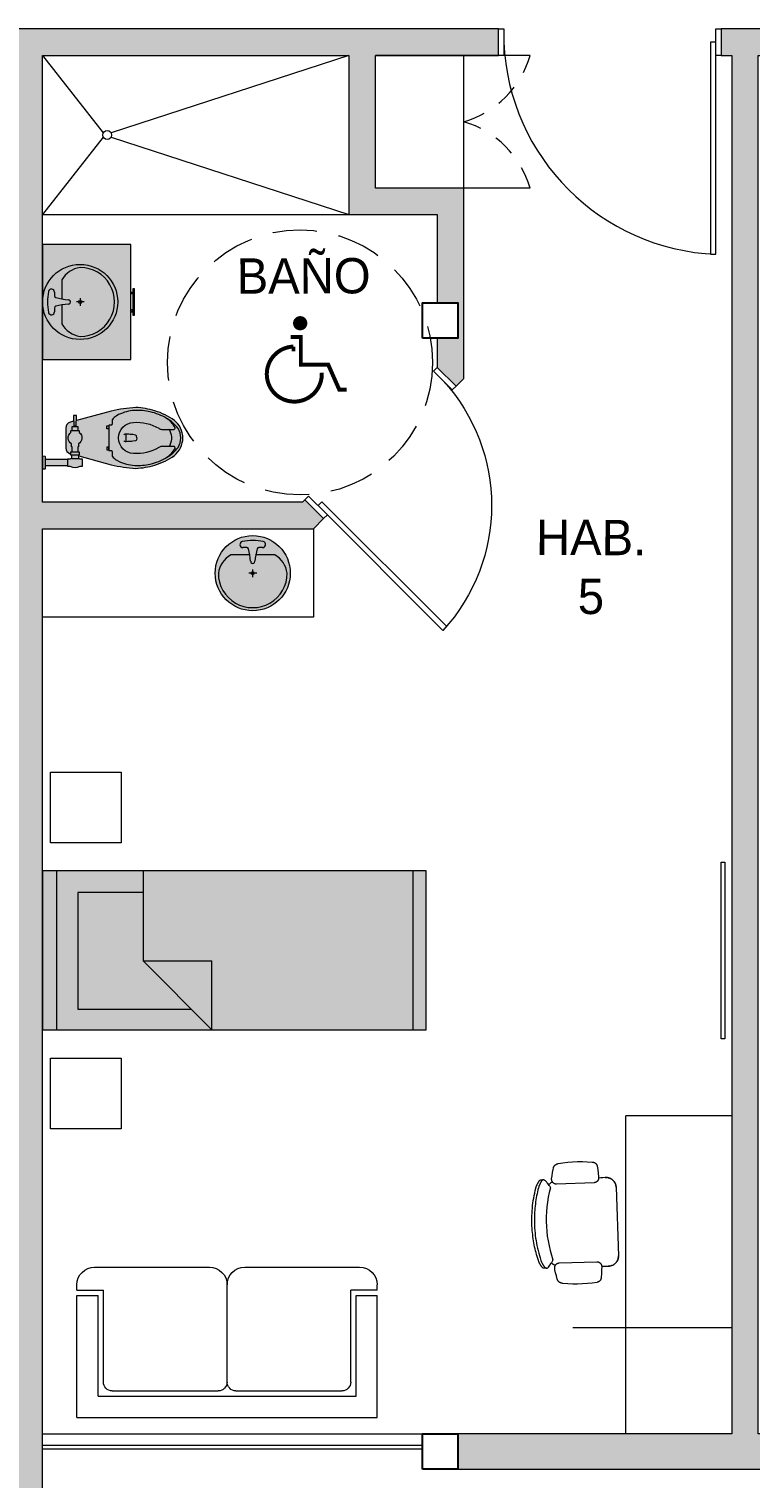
# Model space of a CAD drawing. Header units: metres. Extents: x 51 to 18146, y -212 to 18074.
# Drawn here: x 92.3 to 96.37, y 351.39 to 359.58 of the extents above; entities that cross this region are included whole.
import ezdxf

# ---------------------------------------------------------------- set-up
doc = ezdxf.new("R2010")
doc.units = ezdxf.units.M
doc.linetypes.add('DASHED2', pattern=[0.375, 0.25, -0.125])
doc.linetypes.add('HIDDEN2', pattern=[0.1875, 0.125, -0.0625])
doc.layers.get('0').update_dxf_attribs({"color": 250})
for name, color, linetype, lineweight in [('P0 - Antepecho', 250, 'Continuous', 15), ('P0 - Estructura', 250, 'Continuous', 25), ('P0 - Mobiliario', 250, 'Continuous', 9), ('P0 - Paredes', 250, 'Continuous', 20), ('P0 - Puertas', 250, 'Continuous', 13), ('P0 - Textos', 250, 'Continuous', 13), ('P0 - Ventanas', 250, 'Continuous', 15)]:
    doc.layers.add(name, color=color, linetype=linetype, lineweight=lineweight)
doc.layers.get('0').freeze()
doc.styles.add('CENTURY GOTHIC', font='GOTHIC.TTF')

# ---------------------------------------------------------------- blocks, each defined once
blk = doc.blocks.new('MSA2')
for p, q in [((-0.85, -0.03), (-0.85, -0.72)), ((-0.85, -0.03), (0.85, -0.03)), ((0.85, -0.03), (0.85, -0.72)), ((-0.73, -0.15), (0.73, -0.15)), ((-0.73, -0.15), (-0.73, -0.72)), ((0.73, -0.15), (0.73, -0.72)), ((-0.7, -0.23), (-0.7, -0.75)), ((-0.65, -0.18), (-0.05, -0.18)), ((0, -0.23), (0, -0.78)), ((0.05, -0.18), (0.65, -0.18)), ((0.7, -0.23), (0.7, -0.75)), ((-0.85, -0.72), (-0.73, -0.72)), ((0.73, -0.72), (0.85, -0.72)), ((-0.85, -0.75), (-0.7, -0.75)), ((-0.85, -0.75), (-0.85, -0.78)), ((0.85, -0.75), (0.7, -0.75)), ((0.85, -0.75), (0.85, -0.78)), ((-0.75, -0.88), (-0.1, -0.88)), ((0.1, -0.88), (0.75, -0.88))]:
    blk.add_line(p, q)
for centre, radius, start, end in [((-0.65, -0.23), 0.05, 90, 180), ((-0.05, -0.23), 0.05, 0, 90), ((0.05, -0.23), 0.05, 90, 180), ((0.65, -0.23), 0.05, 0, 90), ((-0.75, -0.78), 0.1, 180, 270), ((-0.1, -0.78), 0.1, 270.00014, 0.00012), ((0.1, -0.78), 0.1, 179.99988, 269.99986), ((0.75, -0.78), 0.1, 270, 360)]:
    blk.add_arc(centre, radius, start, end)
blk = doc.blocks.new('*U190')
for points in [[(-0.2, 0.15), (-0.17, 0.15), (-0.17, 0), (-0.2, 0)], [(0.83, 0.15), (0.86, 0.15), (0.86, 0), (0.83, 0)], [(0.83, -0.925), (0.83, 0.075), (0.8, 0.075), (0.8, -0.925)]]:
    blk.add_lwpolyline(points, close=True)
blk.add_arc((0.8747, 0.1197), 1.0457, 182.45203, 267.54797)
blk = doc.blocks.new('*U189')
for points in [[(-0.17, 1.275), (-0.17, 0.075), (-0.14, 0.075), (-0.14, 1.275)], [(-0.17, 0), (-0.2, 0), (-0.2, 0.15), (-0.17, 0.15)], [(1.06, 0), (1.03, 0), (1.03, 0.15), (1.06, 0.15)]]:
    blk.add_lwpolyline(points, close=True)
blk.add_arc((-0.2237, 0.0213), 1.2548, 2.45203, 87.54797)
blk = doc.blocks.new('CAMA01')
at = {"true_color": 0xffffff, "transparency": 33554610}
h = blk.add_hatch(color=7, dxfattribs=at)
h.dxf.hatch_style = 1
h.paths.add_polyline_path([(0, -0.00217), (0, 0), (0.0009, 0), (0.0009, -0.00217)])
for p, q in [((0.0009, -0.0000803), (0, -0.0000803)), ((0.0001219, -0.0002003), (0.0007819, -0.0002003)), ((0.0001219, -0.0005679), (0.0001219, -0.0002003)), ((0.0007819, -0.0002003), (0.0007819, -0.0008405)), ((0.0000014, -0.0005694), (0.0005096, -0.0005694)), ((0.0009, -0.000958), (0.0005096, -0.0005694)), ((0.0005096, -0.0005694), (0.0005096, -0.000958)), ((0.0009, -0.000958), (0.0005096, -0.000958)), ((0.0009, -0.0020962), (0, -0.0020962))]:
    blk.add_line(p, q)
blk.add_lwpolyline([(0, -0.00217), (0, 0), (0.0009, 0), (0.0009, -0.00217)], close=True)
blk = doc.blocks.new('*U202')
at = {"true_color": 0xe7e8e9, "transparency": 33554687}
h = blk.add_hatch(color=254, dxfattribs=at)
h.dxf.hatch_style = 1
h.paths.add_polyline_path([(-0.055, 0.5), (-0.045, 0.5), (-0.045, 0.51), (-0.055, 0.51)])
h.paths.add_polyline_path([(-0.175, 0.51), (-0.025, 0.51), (-0.025, 0.52), (-0.175, 0.52)])
h.paths.add_polyline_path([(-0.155, 0.5), (-0.145, 0.5), (-0.145, 0.51), (-0.155, 0.51)])
h.paths.add_polyline_path([(-0.425, 0), (0.225, 0), (0.225, 0.5), (-0.425, 0.5)])
at = {"ltscale": 0.5}
for points in [[(0.225, 0.5), (-0.425, 0.5), (-0.425, 0), (0.225, 0)], [(-0.025, 0.52), (-0.175, 0.52), (-0.175, 0.51), (-0.025, 0.51)], [(-0.155, 0.51), (-0.145, 0.51), (-0.145, 0.5), (-0.155, 0.5)], [(-0.045, 0.51), (-0.055, 0.51), (-0.055, 0.5), (-0.045, 0.5)]]:
    blk.add_lwpolyline(points, close=True, dxfattribs=at)
blk = doc.blocks.new('*U180')
at = {"true_color": 0xffffff, "transparency": 33554648}
h = blk.add_hatch(color=7, dxfattribs=at)
h.dxf.hatch_style = 1
edge = h.paths.add_edge_path()
edge.add_arc((0, -0.2415), 0.2415, 0, 360)
for p, q in [((-0.0252, -0.2415), (0.0252, -0.2415)), ((0, -0.2163), (0, -0.2655)), ((-0.1416, -0.359), (-0.0194, -0.359)), ((0.0194, -0.359), (0.1416, -0.359)), ((-0.0629, -0.4063), (-0.0393, -0.4063)), ((0.0393, -0.4063), (0.0629, -0.4063)), ((0, -0.483), (0, -0.483))]:
    blk.add_line(p, q)
for radius in [0.2415, 0.01]:
    blk.add_circle((0, -0.2415), radius)
for centre, radius, start, end in [((0, -0.2415), 0.2215, 360, 180), ((-0.0612, -0.2184), 0.1619, 188.19317, 240.24014), ((0.0612, -0.2184), 0.1619, 299.75986, 351.80683), ((-0.5624, -0.2604), 0.5518, 345.5523, 353.97745), ((0, -0.3172), 0.0136, 355.61576, 184.38424), ((0.5624, -0.2604), 0.5518, 186.02255, 194.4477), ((-0.0629, -0.4261), 0.0198, 90, 256.61632), ((0, -0.0637), 0.3876, 259.96494, 280.03506), ((-0.0393, -0.3943), 0.0119, 270, 341.90464), ((0.0393, -0.3943), 0.0119, 198.09536, 270), ((0.0629, -0.4261), 0.0198, 283.38368, 90)]:
    blk.add_arc(centre, radius, start, end)
blk = doc.blocks.new('INOD-01')
at = {"true_color": 0xffffff, "transparency": 33554687}
h = blk.add_hatch(color=7, dxfattribs=at)
h.dxf.hatch_style = 1
edge = h.paths.add_edge_path()
edge.add_line((0.0002918, -0.000388), (0.0002383, -0.0001917))
edge.add_line((0.0002383, -0.0001917), (0.0002647, -0.0001924))
edge.add_arc((0.0002648, -0.0001902), 0.00000218, 268.48651, 360)
edge.add_line((0.000267, -0.0001902), (0.000267, -0.0001772))
edge.add_arc((0.0002648, -0.0001772), 0.00000218, 0, 91.51349)
edge.add_line((0.0002647, -0.000175), (0.0002339, -0.0001758))
edge.add_arc((-0.0012528, -0.000621), 0.001552, 16.67077, 17.5555)
edge.add_arc((-0.0012528, -0.000621), 0.001552, 17.5555, 17.55821)
edge.add_arc((0.0001969, -0.0001623), 0.0000314, 17.55821, 90)
edge.add_line((0.0001969, -0.0001309), (0.0001966, -0.0001309))
edge.add_line((0.0001966, -0.0001309), (0.0000823, -0.0001309))
edge.add_arc((0.0000823, -0.0001623), 0.0000314, 90, 162.44179)
edge.add_arc((0.001532, -0.000621), 0.001552, 162.44179, 162.4445)
edge.add_arc((0.001532, -0.000621), 0.001552, 162.4445, 162.6572)
edge.add_line((0.0000506, -0.0001584), (0.0000443, -0.0001584))
edge.add_line((0.0000443, -0.0001584), (0.0000443, -0.0001627))
edge.add_line((0.0000443, -0.0001627), (0.0000237, -0.0001627))
edge.add_arc((-0.0000301, -0.0001835), 0.0000576, 21.12051, 29.79748)
edge.add_line((0.0000199, -0.0001549), (0.0000199, -0.0001408))
edge.add_line((0.0000199, -0.0001408), (0.0000176, -0.0001408))
edge.add_line((0.0000176, -0.0001408), (0.0000176, -0.0000161))
edge.add_line((0.0000176, -0.0000161), (0.000033, -0.0000161))
edge.add_arc((0.000033, -0.0000137), 0.0000024, 270, 357)
edge.add_line((0.0000354, -0.0000139), (0.0000361, 0))
edge.add_line((0.0000361, 0), (-0.0000361, 0))
edge.add_line((-0.0000361, 0), (-0.0000354, -0.0000139))
edge.add_arc((-0.000033, -0.0000137), 0.0000024, 183, 270)
edge.add_line((-0.000033, -0.0000161), (-0.0000176, -0.0000161))
edge.add_line((-0.0000176, -0.0000161), (-0.0000176, -0.0001408))
edge.add_line((-0.0000176, -0.0001408), (-0.0000199, -0.0001408))
edge.add_line((-0.0000199, -0.0001408), (-0.0000199, -0.0001549))
edge.add_arc((0.0000301, -0.0001835), 0.0000576, 150.20252, 209.79748)
edge.add_line((-0.0000199, -0.0002121), (-0.0000199, -0.0002266))
edge.add_line((-0.0000199, -0.0002266), (0.0000199, -0.0002266))
edge.add_line((0.0000199, -0.0002266), (0.0000199, -0.0002125))
edge.add_arc((-0.0000301, -0.0001839), 0.0000576, 330.20252, 338.87949)
edge.add_line((0.0000237, -0.0002047), (0.0000374, -0.0002047))
edge.add_line((0.0000374, -0.0002047), (-0.0000127, -0.000388))
edge.add_arc((0.000884, -0.0005865), 0.0009184, 167.51661, 176.32153)
edge.add_arc((0.0003833, -0.0005111), 0.0004162, 182.26214, 197.41333)
edge.add_arc((0.0003747, -0.0005146), 0.0004069, 197.30992, 214.63769)
edge.add_arc((0.0001401, -0.0006655), 0.0001285, 218.7559, 269.75951)
edge.add_arc((0.000139, -0.0006655), 0.0001285, 270.24049, 321.2441)
edge.add_arc((-0.0000956, -0.0005146), 0.0004069, 325.36231, 342.69008)
edge.add_arc((-0.0001042, -0.0005111), 0.0004162, 342.58667, 357.73786)
edge.add_arc((-0.0006049, -0.0005865), 0.0009184, 3.67847, 12.48339)
for p, q in [((-0.0000176, -0.0001408), (-0.0000176, -0.0000161)), ((0.0000176, -0.0001408), (0.0000176, -0.0000161)), ((0.0001806, -0.0002073), (0.0001806, -0.0002073)), ((0.0002066, -0.0001909), (0.0002066, -0.0001765)), ((0.0001179, -0.0004727), (0.0001613, -0.0004727))]:
    blk.add_line(p, q)
for points in [[(0.000033, -0.0000161, 0.39896), (0.0000354, -0.0000139), (0.0000361, 0), (-0.0000361, 0), (-0.0000354, -0.0000139, 0.39896), (-0.000033, -0.0000161)], [(0.0000575, -0.0001584), (0.0000443, -0.0001584), (0.0000443, -0.000209), (0.0000575, -0.000209, 0.414214), (0.0000599, -0.0002066), (0.0000599, -0.0001608, 0.414214)]]:
    blk.add_lwpolyline(points, format="xyb", close=True)
for points in [[(0.0000237, -0.0001627, 0.037879), (0.0000199, -0.0001549), (0.0000199, -0.0001408), (-0.0000199, -0.0001408), (-0.0000199, -0.0001549, 0.266056), (-0.0000199, -0.0002121), (-0.0000199, -0.0002266), (0.0000199, -0.0002266), (0.0000199, -0.0002125, 0.037879), (0.0000237, -0.0002047)], [(0.0002339, -0.0001758, 0.00386), (0.0002269, -0.0001529, 0.000012), (0.0002268, -0.0001528, 0.327052), (0.0001969, -0.0001309), (0.0001966, -0.0001309), (0.0000825, -0.0001309), (0.0000823, -0.0001309, 0.327052), (0.0000523, -0.0001528, 0.000012), (0.0000523, -0.0001529, 0.000928), (0.0000506, -0.0001584)], [(0.0000599, -0.0001672), (0.0000884, -0.0001672), (0.0000884, -0.0001642), (0.0001056, -0.0001642, -0.537901), (0.0001709, -0.0001602), (0.0001806, -0.0001602), (0.0001825, -0.0001621), (0.0001825, -0.0002053), (0.0001806, -0.0002073), (0.0001709, -0.0002073, -0.538048), (0.0001056, -0.0002032), (0.0000884, -0.0002032), (0.0000884, -0.0002003), (0.0000599, -0.0002003)], [(0.0000374, -0.0002047), (-0.0000127, -0.000388, 0.038438), (-0.0000325, -0.0005276, 0.066206), (-0.0000138, -0.0006357, 0.075751), (0.0000399, -0.0007459, 0.226293), (0.0001396, -0.000794, 0.226293), (0.0002392, -0.0007459, 0.075751), (0.0002929, -0.0006357, 0.066206), (0.0003117, -0.0005276, 0.038438), (0.0002918, -0.000388), (0.0002383, -0.0001917)], [(0.0002022, -0.0001933, 0.076348), (0.0002066, -0.0001909), (0.0002647, -0.0001924, 0.421972), (0.000267, -0.0001902), (0.000267, -0.0001772, 0.421972), (0.0002647, -0.000175), (0.0002066, -0.0001765, 0.076348), (0.0002022, -0.0001741)], [(0.0001396, -0.000374), (0.0000719, -0.000374, 0.406181), (0.0000681, -0.0003774), (0.0000681, -0.0003878, -0.444017), (0.0000621, -0.0003929), (0.0000398, -0.0003929, 0.143847), (0.0000344, -0.0003954, 0.048238), (0.0000161, -0.0004157), (0.0000079, -0.0004294, 0.099328), (-0.000016, -0.0005217, 0.066881), (-0.0000082, -0.0006089, 0.081513), (0.0000293, -0.000702, 0.111286), (0.0000856, -0.0007663, 0.125201), (0.0001396, -0.0007822, 0.125201), (0.0001935, -0.0007663, 0.111286), (0.0002499, -0.000702, 0.081513), (0.0002873, -0.0006089, 0.066881), (0.0002952, -0.0005217, 0.099328), (0.0002713, -0.0004294), (0.0002631, -0.0004157, 0.048238), (0.0002447, -0.0003954, 0.143847), (0.0002394, -0.0003929), (0.000217, -0.0003929, -0.444017), (0.000211, -0.0003878), (0.000211, -0.0003774, 0.406181), (0.0002072, -0.000374), (0.0001396, -0.000374)], [(0.000027, -0.0006982, 0.134246), (0.0000801, -0.0007493, 0.629544), (0.0000909, -0.0007422), (0.0000909, -0.000674, 0.129257), (0.0000851, -0.0006578, -0.148984), (0.0000514, -0.000515, -0.965717), (0.0002278, -0.000515, -0.148984), (0.000194, -0.0006578, 0.129257), (0.0001882, -0.000674), (0.0001882, -0.0007422, 0.629544), (0.000199, -0.0007493, 0.134246), (0.0002522, -0.0006982)], [(0.0001396, -0.0005326), (0.0001283, -0.0005308, -0.285993), (0.000124, -0.0005266), (0.000121, -0.0005106, -0.009657), (0.0001186, -0.0004812), (0.0001179, -0.0004727, -0.2787), (0.0001232, -0.0004588)], [(0.0001396, -0.0005326), (0.0001508, -0.0005308, 0.285993), (0.0001552, -0.0005266), (0.0001582, -0.0005106, 0.009657), (0.0001606, -0.0004812), (0.0001613, -0.0004727, 0.2787), (0.0001559, -0.0004588)], [(0.0000908, -0.0007185, 0.068748), (0.0001335, -0.0007314), (0.0001456, -0.0007314, 0.068748), (0.0001883, -0.0007185)]]:
    blk.add_lwpolyline(points, format="xyb")
for points in [[(0.0000443, -0.0001627), (0.0000236, -0.0001627), (0.0000236, -0.0002047), (0.0000443, -0.0002047)], [(0.0001825, -0.0002012), (0.0002022, -0.0002012), (0.0002022, -0.0001662), (0.0001825, -0.0001662)]]:
    blk.add_lwpolyline(points)
for points in [[(0.0000719, -0.000374), (0.0000877, -0.000374), (0.0000877, -0.0003644), (0.0000719, -0.0003644)], [(0.0002072, -0.000374), (0.0001914, -0.000374), (0.0001914, -0.0003644), (0.0002072, -0.0003644)]]:
    blk.add_lwpolyline(points, close=True)
blk = doc.blocks.new('-COL40-')
at = {"color": 0}
blk.add_lwpolyline([(-0.2, 0.2), (-0.2, -0.2), (0.2, -0.2), (0.2, 0.2)], close=True, dxfattribs=at)
blk = doc.blocks.new('EQ_Silla - Haworth-Zody Task1 - Silla operativa con apoyabrazos-V157-Layout Copy 1')
for p, q in [((0.308, 0.0922), (-0.0794, 0.0922)), ((-0.1348, -0.0052), (-0.1354, 0.0068)), ((0.364, 0.0068), (0.3634, -0.0052)), ((-0.1086, -0.2438), (-0.1095, -0.0318)), ((0.3381, -0.0318), (0.3372, -0.2438)), ((-0.1359, -0.318), (-0.1359, -0.3317)), ((0.3645, -0.3317), (0.3645, -0.318))]:
    blk.add_line(p, q)
at = {"flags": 128}
for points in [[(-0.1354, 0.0068), (-0.1359, 0.0198), (-0.1365, 0.0326)], [(0.3651, 0.0326), (0.3645, 0.0198), (0.364, 0.0068)], [(-0.2259, -0.0339), (-0.2291, -0.0615), (-0.2312, -0.0892), (-0.2322, -0.1169), (-0.232, -0.1446), (-0.2308, -0.1723), (-0.2285, -0.2), (-0.225, -0.2275), (-0.2244, -0.2316)], [(-0.203, -0.0107), (-0.2041, -0.0109), (-0.2052, -0.0111), (-0.2062, -0.0114), (-0.2073, -0.0117), (-0.2083, -0.012), (-0.2093, -0.0124), (-0.2103, -0.0129), (-0.2113, -0.0133), (-0.2123, -0.0139), (-0.2132, -0.0144), (-0.2141, -0.015), (-0.215, -0.0156), (-0.2159, -0.0163), (-0.2167, -0.017), (-0.2175, -0.0177), (-0.2183, -0.0185), (-0.2191, -0.0193), (-0.2198, -0.0201), (-0.2205, -0.0209), (-0.2211, -0.0218), (-0.2217, -0.0227), (-0.2223, -0.0236), (-0.2228, -0.0246), (-0.2233, -0.0255), (-0.2238, -0.0265), (-0.2242, -0.0275), (-0.2246, -0.0285), (-0.2249, -0.0296), (-0.2252, -0.0306), (-0.2255, -0.0317), (-0.2257, -0.0328), (-0.2259, -0.0338), (-0.2259, -0.0339)], [(-0.1374, -0.0049), (-0.1577, -0.0058), (-0.1781, -0.0075), (-0.1983, -0.01), (-0.203, -0.0107)], [(-0.1095, -0.0318), (-0.1096, -0.0307), (-0.1096, -0.0297), (-0.1098, -0.0286), (-0.1099, -0.0275), (-0.1101, -0.0264), (-0.1104, -0.0254), (-0.1107, -0.0243), (-0.111, -0.0233), (-0.1114, -0.0223), (-0.1118, -0.0213), (-0.1123, -0.0203), (-0.1128, -0.0193), (-0.1133, -0.0183), (-0.1139, -0.0174), (-0.1145, -0.0165), (-0.1151, -0.0156), (-0.1158, -0.0148), (-0.1165, -0.014), (-0.1172, -0.0132), (-0.118, -0.0124), (-0.1188, -0.0117), (-0.1197, -0.011), (-0.1205, -0.0103), (-0.1214, -0.0097), (-0.1223, -0.0091), (-0.1233, -0.0085), (-0.1242, -0.008), (-0.1252, -0.0075), (-0.1262, -0.0071), (-0.1272, -0.0067), (-0.1282, -0.0063), (-0.1293, -0.006), (-0.1303, -0.0057), (-0.1314, -0.0055), (-0.1325, -0.0053), (-0.1335, -0.0051), (-0.1346, -0.005), (-0.1357, -0.005), (-0.1368, -0.0049), (-0.1374, -0.0049)], [(0.366, -0.0049), (0.3649, -0.0049), (0.3638, -0.005), (0.3627, -0.0051), (0.3616, -0.0052), (0.3605, -0.0054), (0.3595, -0.0056), (0.3584, -0.0058), (0.3574, -0.0061), (0.3563, -0.0065), (0.3553, -0.0069), (0.3543, -0.0073), (0.3533, -0.0077), (0.3524, -0.0082), (0.3514, -0.0088), (0.3505, -0.0094), (0.3496, -0.01), (0.3487, -0.0106), (0.3479, -0.0113), (0.347, -0.012), (0.3462, -0.0128), (0.3455, -0.0135), (0.3448, -0.0144), (0.3441, -0.0152), (0.3434, -0.0161), (0.3428, -0.017), (0.3422, -0.0179), (0.3416, -0.0188), (0.3411, -0.0198), (0.3406, -0.0207), (0.3402, -0.0217), (0.3398, -0.0228), (0.3394, -0.0238), (0.3391, -0.0248), (0.3389, -0.0259), (0.3386, -0.0269), (0.3384, -0.028), (0.3383, -0.0291), (0.3382, -0.0302), (0.3381, -0.0313), (0.3381, -0.0318)], [(0.4316, -0.0107), (0.4114, -0.008), (0.3911, -0.0061), (0.3707, -0.0051), (0.366, -0.0049)], [(0.4545, -0.0339), (0.4543, -0.0329), (0.4541, -0.0318), (0.4539, -0.0307), (0.4536, -0.0297), (0.4532, -0.0286), (0.4529, -0.0276), (0.4524, -0.0266), (0.452, -0.0256), (0.4515, -0.0247), (0.4509, -0.0237), (0.4504, -0.0228), (0.4498, -0.0219), (0.4491, -0.021), (0.4484, -0.0202), (0.4477, -0.0193), (0.447, -0.0185), (0.4462, -0.0178), (0.4454, -0.017), (0.4446, -0.0163), (0.4437, -0.0157), (0.4428, -0.0151), (0.4419, -0.0145), (0.4409, -0.0139), (0.44, -0.0134), (0.439, -0.0129), (0.438, -0.0125), (0.437, -0.0121), (0.436, -0.0117), (0.4349, -0.0114), (0.4339, -0.0111), (0.4328, -0.0109), (0.4317, -0.0107), (0.4316, -0.0107)], [(0.453, -0.2316), (0.4566, -0.2041), (0.4591, -0.1765), (0.4605, -0.1488), (0.4608, -0.121), (0.46, -0.0933), (0.4581, -0.0656), (0.4551, -0.0381), (0.4545, -0.0339)], [(-0.2244, -0.2316), (-0.2242, -0.2329), (-0.2239, -0.2343), (-0.2235, -0.2356), (-0.2232, -0.2368), (-0.2227, -0.2381), (-0.2222, -0.2394), (-0.2217, -0.2406), (-0.2211, -0.2418), (-0.2205, -0.243), (-0.2198, -0.2442), (-0.2191, -0.2453), (-0.2183, -0.2464), (-0.2175, -0.2475), (-0.2166, -0.2485), (-0.2157, -0.2495), (-0.2148, -0.2505), (-0.2138, -0.2514), (-0.2128, -0.2523), (-0.2118, -0.2531), (-0.2107, -0.2539), (-0.2096, -0.2547), (-0.2085, -0.2554), (-0.2073, -0.2561), (-0.2061, -0.2567), (-0.2049, -0.2572), (-0.2037, -0.2578), (-0.2024, -0.2582), (-0.2011, -0.2587), (-0.1998, -0.259), (-0.1997, -0.2591)], [(-0.1392, -0.2707), (-0.1381, -0.2708), (-0.137, -0.2709), (-0.1359, -0.2709), (-0.1348, -0.2709), (-0.1337, -0.2708), (-0.1326, -0.2707), (-0.1316, -0.2705), (-0.1305, -0.2703), (-0.1294, -0.2701), (-0.1284, -0.2698), (-0.1273, -0.2695), (-0.1263, -0.2691), (-0.1253, -0.2687), (-0.1243, -0.2683), (-0.1233, -0.2678), (-0.1224, -0.2673), (-0.1214, -0.2667), (-0.1205, -0.2661), (-0.1196, -0.2655), (-0.1188, -0.2648), (-0.1179, -0.2641), (-0.1171, -0.2634), (-0.1164, -0.2626), (-0.1156, -0.2619), (-0.1149, -0.261), (-0.1142, -0.2602), (-0.1136, -0.2593), (-0.113, -0.2584), (-0.1124, -0.2575), (-0.1119, -0.2565), (-0.1114, -0.2556), (-0.1109, -0.2546), (-0.1105, -0.2536), (-0.1101, -0.2525), (-0.1098, -0.2515), (-0.1095, -0.2504), (-0.1092, -0.2494), (-0.109, -0.2483), (-0.1089, -0.2472), (-0.1087, -0.2462), (-0.1087, -0.2451), (-0.1086, -0.244), (-0.1086, -0.2438)], [(0.3372, -0.2438), (0.3373, -0.2448), (0.3373, -0.2459), (0.3374, -0.247), (0.3376, -0.2481), (0.3378, -0.2492), (0.338, -0.2502), (0.3383, -0.2513), (0.3386, -0.2523), (0.339, -0.2533), (0.3394, -0.2543), (0.3399, -0.2553), (0.3404, -0.2563), (0.3409, -0.2573), (0.3414, -0.2582), (0.342, -0.2591), (0.3427, -0.26), (0.3434, -0.2609), (0.3441, -0.2617), (0.3448, -0.2625), (0.3456, -0.2633), (0.3464, -0.264), (0.3472, -0.2647), (0.3481, -0.2654), (0.3489, -0.266), (0.3498, -0.2666), (0.3508, -0.2672), (0.3517, -0.2677), (0.3527, -0.2682), (0.3537, -0.2687), (0.3547, -0.2691), (0.3557, -0.2694), (0.3568, -0.2698), (0.3578, -0.27), (0.3589, -0.2703), (0.3599, -0.2705), (0.361, -0.2707), (0.3621, -0.2708), (0.3632, -0.2708), (0.3643, -0.2709), (0.3654, -0.2709), (0.3665, -0.2708), (0.3675, -0.2707), (0.3678, -0.2707)], [(0.4283, -0.2591), (0.4296, -0.2587), (0.4309, -0.2583), (0.4322, -0.2578), (0.4334, -0.2573), (0.4346, -0.2567), (0.4358, -0.2561), (0.437, -0.2554), (0.4381, -0.2547), (0.4392, -0.254), (0.4403, -0.2532), (0.4414, -0.2523), (0.4424, -0.2514), (0.4433, -0.2505), (0.4443, -0.2496), (0.4452, -0.2486), (0.446, -0.2475), (0.4469, -0.2465), (0.4476, -0.2454), (0.4484, -0.2442), (0.449, -0.2431), (0.4497, -0.2419), (0.4503, -0.2407), (0.4508, -0.2395), (0.4513, -0.2382), (0.4517, -0.2369), (0.4521, -0.2357), (0.4525, -0.2344), (0.4527, -0.233), (0.453, -0.2317), (0.453, -0.2316)], [(-0.1997, -0.2591), (-0.182, -0.2633), (-0.1642, -0.2669), (-0.1462, -0.2698), (-0.1392, -0.2707)], [(0.318, -0.279), (0.2915, -0.2867), (0.2648, -0.2932), (0.2377, -0.2987), (0.2105, -0.3031), (0.1831, -0.3064), (0.1557, -0.3086), (0.1281, -0.3097), (0.1005, -0.3097), (0.073, -0.3086), (0.0455, -0.3064), (0.0181, -0.3031), (-0.0091, -0.2987), (-0.0361, -0.2932), (-0.0629, -0.2867), (-0.0894, -0.2791), (-0.0894, -0.279)], [(0.3678, -0.2707), (0.3858, -0.2681), (0.4037, -0.2648), (0.4215, -0.2608), (0.4283, -0.2591)]]:
    blk.add_lwpolyline(points, dxfattribs=at)
for centre, start_param, end_param in [((-0.0348, -0.2038), 4.322964, 4.347117), ((0.2634, -0.2038), 5.077661, 5.101814)]:
    blk.add_ellipse(centre, major_axis=(0.2391, 0), ratio=0.292372, start_param=start_param, end_param=end_param)
for points, knots in [([(-0.1314, 0.0586), (-0.1297, 0.0622), (-0.1268, 0.0672), (-0.1228, 0.0722), (-0.1204, 0.0748), (-0.1185, 0.0767), (-0.1166, 0.0784), (-0.114, 0.0806), (-0.1113, 0.0825), (-0.1085, 0.0842), (-0.1064, 0.0854), (-0.1043, 0.0864), (-0.1016, 0.0877), (-0.0982, 0.0891), (-0.0955, 0.0899), (-0.0941, 0.0902)], [-1, -1, -1, -1, -0.8, -0.7, -0.65, -0.6, -0.55, -0.5, -0.4, -0.35, -0.3, -0.25, -0.2, -0.1, 0, 0, 0, 0]), ([(-0.0913, 0.0909), (-0.0915, 0.0909), (-0.092, 0.0908), (-0.0925, 0.0906), (-0.0929, 0.0906), (-0.0931, 0.0905), (-0.0934, 0.0904), (-0.0937, 0.0903), (-0.0942, 0.0902), (-0.0946, 0.0901), (-0.095, 0.09), (-0.0952, 0.0899), (-0.0955, 0.0898), (-0.0959, 0.0897), (-0.0963, 0.0896), (-0.0968, 0.0894), (-0.0976, 0.0892), (-0.0985, 0.0889), (-0.0999, 0.0884), (-0.1017, 0.0876), (-0.1035, 0.0868), (-0.1049, 0.0861), (-0.106, 0.0856), (-0.1068, 0.0851), (-0.1075, 0.0848), (-0.1079, 0.0845), (-0.1083, 0.0843), (-0.1086, 0.0841), (-0.109, 0.0839), (-0.1095, 0.0836), (-0.1099, 0.0833), (-0.1104, 0.083), (-0.111, 0.0826), (-0.1114, 0.0824), (-0.1116, 0.0822)], [-1, -1, -1, -1, -0.95, -0.925, -0.9125, -0.9, -0.8875, -0.875, -0.85, -0.825, -0.8125, -0.8, -0.7875, -0.775, -0.75, -0.725, -0.7, -0.65, -0.6, -0.5, -0.4, -0.35, -0.3, -0.25, -0.225, -0.2, -0.1875, -0.175, -0.15, -0.125, -0.1, -0.075, -0.05, 0, 0, 0, 0]), ([(0.3402, 0.0822), (0.34, 0.0824), (0.3396, 0.0826), (0.339, 0.083), (0.3385, 0.0833), (0.3381, 0.0836), (0.3376, 0.0839), (0.3371, 0.0842), (0.3366, 0.0845), (0.3361, 0.0848), (0.3356, 0.085), (0.3351, 0.0853), (0.3344, 0.0857), (0.3335, 0.0861), (0.3321, 0.0868), (0.3303, 0.0876), (0.3285, 0.0884), (0.3271, 0.0889), (0.3262, 0.0892), (0.3254, 0.0894), (0.3249, 0.0896), (0.3245, 0.0897), (0.3241, 0.0898), (0.3238, 0.0899), (0.3236, 0.09), (0.3232, 0.0901), (0.3228, 0.0902), (0.3223, 0.0903), (0.322, 0.0904), (0.3217, 0.0905), (0.3215, 0.0906), (0.3211, 0.0906), (0.3206, 0.0908), (0.3201, 0.0909), (0.3199, 0.0909)], [-1, -1, -1, -1, -0.95, -0.925, -0.9, -0.875, -0.85, -0.825, -0.8, -0.775, -0.75, -0.725, -0.7, -0.65, -0.6, -0.5, -0.4, -0.35, -0.3, -0.275, -0.25, -0.225, -0.2125, -0.2, -0.1875, -0.175, -0.15, -0.125, -0.1125, -0.1, -0.0875, -0.075, -0.05, 0, 0, 0, 0]), ([(0.3227, 0.0902), (0.3241, 0.0899), (0.3268, 0.0891), (0.3302, 0.0877), (0.3329, 0.0864), (0.335, 0.0854), (0.3371, 0.0842), (0.3392, 0.0829), (0.3412, 0.0815), (0.3432, 0.08), (0.3452, 0.0784), (0.3471, 0.0767), (0.349, 0.0748), (0.3514, 0.0722), (0.3554, 0.0672), (0.3583, 0.0622), (0.36, 0.0586)], [-1, -1, -1, -1, -0.9, -0.8, -0.75, -0.7, -0.65, -0.6, -0.55, -0.5, -0.45, -0.4, -0.35, -0.3, -0.2, 0, 0, 0, 0]), ([(-0.1322, 0.0568), (-0.1329, 0.055), (-0.1338, 0.0525), (-0.1346, 0.0498), (-0.1348, 0.0491)], [-0.4, -0.4, -0.4, -0.4, -0.3, -0.2637271, -0.2637271, -0.2637271, -0.2637271]), ([(0.3634, 0.0491), (0.3632, 0.0498), (0.3626, 0.052), (0.3617, 0.0546), (0.361, 0.0564), (0.3608, 0.0568)], [-0.7362729, -0.7362729, -0.7362729, -0.7362729, -0.7, -0.625, -0.6, -0.6, -0.6, -0.6]), ([(0.3651, 0.0326), (0.3651, 0.0359), (0.365, 0.0402), (0.3644, 0.0443), (0.3642, 0.0453)], [-1, -1, -1, -1, -0.85, -0.8, -0.8, -0.8, -0.8]), ([(-0.1338, -0.3249), (-0.1359, -0.3215), (-0.1372, -0.3126), (-0.1283, -0.3034), (-0.1195, -0.2979)], [0, 0, 0, 0, 0.4, 1, 1, 1, 1]), ([(-0.0908, -0.3475), (-0.0943, -0.3464), (-0.0994, -0.3446), (-0.105, -0.3422), (-0.1081, -0.3407), (-0.1103, -0.3396), (-0.1125, -0.3385), (-0.1146, -0.3373), (-0.1166, -0.3362), (-0.1185, -0.3351), (-0.1204, -0.334), (-0.1221, -0.3329), (-0.1238, -0.3319), (-0.1259, -0.3306), (-0.1283, -0.3291), (-0.1298, -0.3281), (-0.1305, -0.3276)], [0, 0, 0, 0, 0.2, 0.3, 0.35, 0.4, 0.45, 0.5, 0.55, 0.6, 0.65, 0.7, 0.75, 0.8, 0.9, 1, 1, 1, 1]), ([(-0.1075, -0.2888), (-0.1121, -0.2838), (-0.117, -0.2761), (-0.1208, -0.2676), (-0.1215, -0.2654)], [-0.6152058, -0.6152058, -0.6152058, -0.6152058, -0.3333333, -0.2383084, -0.2383084, -0.2383084, -0.2383084]), ([(0.3183, -0.279), (0.3196, -0.2787), (0.3231, -0.2797), (0.3314, -0.285), (0.3383, -0.2904), (0.3421, -0.2936)], [0.5555556, 0.5555556, 0.5555556, 0.5555556, 0.7222222, 0.8611111, 1, 1, 1, 1]), ([(0.3591, -0.3276), (0.3584, -0.3281), (0.3569, -0.3291), (0.3545, -0.3306), (0.3524, -0.3319), (0.3507, -0.3329), (0.349, -0.334), (0.3471, -0.3351), (0.3452, -0.3362), (0.3432, -0.3373), (0.3411, -0.3385), (0.3389, -0.3396), (0.3367, -0.3407), (0.3336, -0.3422), (0.328, -0.3446), (0.3229, -0.3464), (0.3194, -0.3475)], [0, 0, 0, 0, 0.1, 0.2, 0.25, 0.3, 0.35, 0.4, 0.45, 0.5, 0.55, 0.6, 0.65, 0.7, 0.8, 1, 1, 1, 1]), ([(0.3499, -0.2654), (0.3492, -0.2676), (0.3459, -0.2762), (0.3406, -0.2836), (0.336, -0.2887)], [-0.7616916, -0.7616916, -0.7616916, -0.7616916, -0.6666667, -0.3847676, -0.3847676, -0.3847676, -0.3847676]), ([(-0.1359, -0.3317), (-0.1359, -0.3322), (-0.1357, -0.3345), (-0.1348, -0.3368), (-0.1338, -0.3385)], [0.7376075, 0.7376075, 0.7376075, 0.7376075, 0.8, 1, 1, 1, 1]), ([(-0.1311, -0.3408), (-0.1304, -0.3412), (-0.1293, -0.342), (-0.1275, -0.3432), (-0.126, -0.3441), (-0.1245, -0.3452), (-0.1228, -0.3463), (-0.121, -0.3475), (-0.1192, -0.3487), (-0.1172, -0.3499), (-0.1152, -0.3511), (-0.1131, -0.3523), (-0.1109, -0.3536), (-0.1086, -0.3547), (-0.1062, -0.3559), (-0.1038, -0.3571), (-0.1005, -0.3586), (-0.0962, -0.3602), (-0.0926, -0.3614), (-0.0908, -0.362)], [0, 0, 0, 0, 0.1, 0.15, 0.2, 0.25, 0.3, 0.35, 0.4, 0.45, 0.5, 0.55, 0.6, 0.65, 0.7, 0.75, 0.8, 0.9, 1, 1, 1, 1]), ([(0.3194, -0.3475), (0.3046, -0.3518), (0.2748, -0.3596), (0.2143, -0.3713), (0.1298, -0.3794), (0.041, -0.3752), (-0.035, -0.3623), (-0.0723, -0.3529), (-0.0908, -0.3475)], [0, 0, 0, 0, 0.111111, 0.222222, 0.444444, 0.722222, 0.861111, 1, 1, 1, 1]), ([(-0.0908, -0.362), (-0.076, -0.3663), (-0.0462, -0.3739), (0.0143, -0.3855), (0.0988, -0.3936), (0.1875, -0.3894), (0.2636, -0.3766), (0.3009, -0.3673), (0.3194, -0.362)], [0, 0, 0, 0, 0.111111, 0.222222, 0.444444, 0.722222, 0.861111, 1, 1, 1, 1]), ([(0.3194, -0.362), (0.3212, -0.3614), (0.3248, -0.3602), (0.3291, -0.3586), (0.3324, -0.3571), (0.3348, -0.3559), (0.3372, -0.3547), (0.3395, -0.3536), (0.3417, -0.3523), (0.3438, -0.3511), (0.3458, -0.3499), (0.3478, -0.3487), (0.3496, -0.3475), (0.3514, -0.3463), (0.3531, -0.3452), (0.3546, -0.3441), (0.3561, -0.3432), (0.3579, -0.342), (0.359, -0.3412), (0.3597, -0.3408)], [0, 0, 0, 0, 0.1, 0.2, 0.25, 0.3, 0.35, 0.4, 0.45, 0.5, 0.55, 0.6, 0.65, 0.7, 0.75, 0.8, 0.85, 0.9, 1, 1, 1, 1])]:
    blk.add_open_spline(points, degree=3, knots=knots)
for points in [[(-0.1116, 0.0822), (-0.1126, 0.0815), (-0.1135, 0.0809), (-0.1144, 0.0802)], [(-0.0941, 0.0902), (-0.0925, 0.0907), (-0.0893, 0.0914), (-0.0843, 0.092), (-0.081, 0.0922), (-0.0794, 0.0922)], [(-0.0833, 0.092), (-0.0847, 0.0919), (-0.0873, 0.0917), (-0.0899, 0.0912), (-0.0913, 0.0909)], [(0.308, 0.0922), (0.3096, 0.0922), (0.3129, 0.092), (0.3179, 0.0914), (0.3211, 0.0907), (0.3227, 0.0902)], [(0.3199, 0.0909), (0.3185, 0.0912), (0.3159, 0.0917), (0.3133, 0.0919), (0.3119, 0.092)], [(0.343, 0.0802), (0.3421, 0.0809), (0.3412, 0.0815), (0.3402, 0.0822)], [(-0.1365, 0.0326), (-0.1366, 0.0372), (-0.1359, 0.0462), (-0.1333, 0.0545), (-0.1314, 0.0586)], [(-0.1356, 0.0453), (-0.1363, 0.0413), (-0.1366, 0.037), (-0.1365, 0.0326)], [(-0.1268, 0.0668), (-0.1278, 0.0655), (-0.1286, 0.0641), (-0.1294, 0.0626)], [(-0.1199, 0.0753), (-0.1209, 0.0743), (-0.1219, 0.0733), (-0.1228, 0.0722)], [(0.3514, 0.0722), (0.3505, 0.0733), (0.3495, 0.0743), (0.3485, 0.0753)], [(0.358, 0.0626), (0.3572, 0.064), (0.3563, 0.0654), (0.3554, 0.0668)], [(0.36, 0.0586), (0.3619, 0.0545), (0.3645, 0.0462), (0.3652, 0.0372), (0.3651, 0.0326)], [(-0.1305, -0.3276), (-0.1314, -0.3271), (-0.1328, -0.3261), (-0.1336, -0.3253), (-0.1338, -0.3249)], [(-0.1214, -0.2654), (-0.1208, -0.2672), (-0.1201, -0.269), (-0.1193, -0.2707)], [(-0.1195, -0.2979), (-0.1184, -0.2972), (-0.1164, -0.2959), (-0.1145, -0.2944), (-0.1135, -0.2936)], [(-0.1158, -0.2776), (-0.115, -0.279), (-0.1142, -0.2803), (-0.1133, -0.2816)], [(-0.1135, -0.2936), (-0.1074, -0.2885), (-0.0971, -0.2808), (-0.0914, -0.2786), (-0.0897, -0.279)], [(0.3419, -0.2816), (0.3428, -0.2803), (0.3436, -0.279), (0.3443, -0.2776)], [(0.3421, -0.2936), (0.3431, -0.2944), (0.345, -0.2959), (0.347, -0.2972), (0.3481, -0.2979)], [(0.3479, -0.2707), (0.3487, -0.269), (0.3494, -0.2672), (0.35, -0.2654)], [(0.3481, -0.2979), (0.351, -0.2997), (0.3561, -0.3034), (0.3614, -0.3089), (0.3643, -0.3144), (0.3648, -0.3197), (0.3634, -0.3232), (0.3624, -0.3249)], [(0.3624, -0.3249), (0.3622, -0.3253), (0.3614, -0.3261), (0.36, -0.3271), (0.3591, -0.3276)], [(-0.1338, -0.3385), (-0.1336, -0.3388), (-0.1329, -0.3395), (-0.1318, -0.3403), (-0.1311, -0.3408)], [(0.3597, -0.3408), (0.3604, -0.3403), (0.3615, -0.3395), (0.3622, -0.3388), (0.3624, -0.3385)], [(0.3624, -0.3385), (0.3638, -0.3362), (0.3645, -0.334), (0.3645, -0.3317)]]:
    blk.add_open_spline(points, degree=3)
blk = doc.blocks.new('3')
at = {"layer": 'P0 - Mobiliario'}
for p, q in [((0.5011436, -0.8215753), (0.5011436, -0.8212753)), ((0.5017436, -0.8221753), (0.5017436, -0.8212753)), ((0.5017436, -0.8215753), (0.4999436, -0.8215753)), ((0.4999436, -0.8221753), (0.4999436, -0.8215753)), ((0.5011436, -0.8221753), (0.5011436, -0.8215753))]:
    blk.add_line(p, q, dxfattribs=at)
at = {"layer": 'P0 - Mobiliario', "xscale": 0.001, "yscale": 0.001, "zscale": 0.001, "rotation": 178.0142701982175}
blk.add_blockref('EQ_Silla - Haworth-Zody Task1 - Silla operativa con apoyabrazos-V157-Layout Copy 1', (0.5006593, -0.8214395), dxfattribs=at)

msp = doc.modelspace()

# ---------------------------------------------------------------- hatches: boundary and pattern name
at = {"layer": 'P0 - Mobiliario', "extrusion": (-7.7063e-09, -5.82707e-10, 1)}
h = msp.add_hatch(color=256, dxfattribs=at)
h.dxf.hatch_style = 1
edge = h.paths.add_edge_path()
edge.add_arc((93.8288, 357.9167), 0.0404, 28.19233, 388.19233)
h = msp.add_hatch(color=256, dxfattribs=at)
h.dxf.hatch_style = 1
edge = h.paths.add_edge_path()
edge.add_arc((93.8288, 357.9167), 0.0404, 28.19233, 388.19233)
at = {"layer": 'P0 - Paredes'}
h = msp.add_hatch(color=256, dxfattribs=at)
h.dxf.hatch_style = 1
h.paths.add_polyline_path([(94.604, 357.6673), (94.7099, 357.5613), (94.7538, 357.6052), (94.7538, 357.8319), (94.7538, 358.0317), (94.7538, 358.681), (94.2544, 358.681), (94.2544, 359.4301), (94.9497, 359.4301), (94.9497, 359.5799), (92.2229, 359.5799), (92.2229, 358.0317), (89.6458, 358.0317), (89.6458, 357.8819), (90.1253, 357.8819), (90.1253, 356.3337), (90.1752, 356.3337), (90.1752, 357.3325), (90.2251, 357.3325), (90.2251, 356.3337), (90.2751, 356.3337), (90.2751, 357.8819), (92.2229, 357.8819), (92.2229, 355.3348), (89.6758, 355.3348), (89.6758, 355.185), (92.2229, 355.185), (92.2229, 350.0908), (90.4249, 350.0908), (90.4249, 349.7912), (92.3727, 349.7912), (92.3727, 356.7546), (93.9033, 356.7546), (93.9613, 356.8127), (93.8553, 356.9186), (93.8412, 356.9045), (92.3727, 356.9045), (92.3727, 359.4301), (94.1046, 359.4301), (94.1046, 358.5311), (94.604, 358.5311), (94.604, 358.0317), (94.72, 358.0317), (94.72, 357.8319), (94.604, 357.8319)])
h = msp.add_hatch(color=256, dxfattribs=at)
h.dxf.hatch_style = 1
h.paths.add_polyline_path([(96.418, 359.4301), (96.478, 359.4301), (96.478, 359.5799), (96.2083, 359.5799), (96.2083, 359.4301), (96.2682, 359.4301), (96.2682, 351.639), (94.72, 351.639), (94.72, 351.4393), (96.7676, 351.4393), (96.7676, 351.639), (96.418, 351.639)])

# ---------------------------------------------------------------- linework, layer by layer
at = {"layer": 'P0 - Antepecho'}
msp.add_line((92.3727, 351.639), (94.5202, 351.639), dxfattribs=at)
at = {"layer": 'P0 - Mobiliario'}
for p, q in [((92.3727, 359.4301), (92.716, 358.9923)), ((94.1046, 359.4301), (92.7601, 358.9923)), ((95.1284, 359.4301), (94.2544, 359.4301)), ((94.7538, 358.681), (94.7538, 359.4301)), ((92.716, 358.9689), (92.3727, 358.5311)), ((92.7601, 358.9689), (94.1046, 358.5311)), ((95.1284, 358.681), (94.2544, 358.681)), ((92.3727, 358.5311), (94.604, 358.5311))]:
    msp.add_line(p, q, dxfattribs=at)
at = {"layer": 'P0 - Mobiliario', "extrusion": (-7.7063e-09, -5.82707e-10, 1), "const_width": 0.0225, "elevation": -0.0699}
msp.add_lwpolyline([(93.7745, 357.8392), (93.8324, 357.8392), (93.8324, 357.6819), (93.9875, 357.6819), (94.05, 357.5408), (94.0916, 357.5408)], dxfattribs=at)
msp.add_lwpolyline([(93.7745, 357.8392), (93.8324, 357.8392), (93.8324, 357.6819), (93.9875, 357.6819), (94.05, 357.5408), (94.0916, 357.5408)], dxfattribs=at)
msp.add_lwpolyline([(93.791, 357.7576), (93.791, 357.7846, 2.448268), (93.9508, 357.6367)], format="xyb", dxfattribs=at)
msp.add_lwpolyline([(93.791, 357.7576), (93.791, 357.7846, 2.448268), (93.9508, 357.6367)], format="xyb", dxfattribs=at)
at = {"layer": 'P0 - Mobiliario'}
msp.add_lwpolyline([(93.9033, 356.7546), (93.9033, 356.2552), (92.3727, 356.2552)], dxfattribs=at)
for points in [[(92.417, 355.3788), (92.8165, 355.3788), (92.8165, 354.9792), (92.417, 354.9792)], [(96.2083, 353.8721), (96.2083, 354.8709), (96.2283, 354.8709), (96.2283, 353.8721)], [(92.417, 353.7634), (92.8165, 353.7634), (92.8165, 353.3639), (92.417, 353.3639)]]:
    msp.add_lwpolyline(points, close=True, dxfattribs=at)
msp.add_circle((92.7381, 358.9806), 0.025, dxfattribs=at)
at = {"layer": 'P0 - Mobiliario', "linetype": 'DASHED2'}
msp.add_circle((93.8279, 357.6949), 0.7491, dxfattribs=at)
at = {"layer": 'P0 - Mobiliario', "linetype": 'HIDDEN2'}
for centre, start, end in [((94.6011, 359.5829), 286.1561, 343.84389), ((94.6011, 358.5282), 16.15611, 73.8439)]:
    msp.add_arc(centre, 0.549, start, end, dxfattribs=at)
at = {"layer": 'P0 - Paredes'}
for points in [[(94.604, 357.6673), (94.7099, 357.5613), (94.7538, 357.6052), (94.7538, 357.8319), (94.7538, 357.8319), (94.7538, 358.0317), (94.7538, 358.0317), (94.7538, 358.681), (94.2544, 358.681), (94.2544, 359.4301), (94.9497, 359.4301), (94.9497, 359.5799), (92.2229, 359.5799)], [(96.2083, 359.5799), (96.2083, 359.4301), (96.2682, 359.4301), (96.2682, 351.639), (94.72, 351.639), (94.72, 351.4393), (96.7676, 351.4393), (96.7676, 351.639), (96.418, 351.639), (96.418, 359.4301), (96.478, 359.4301), (96.478, 359.5799), (96.2083, 359.5799)], [(90.4249, 349.7912), (92.3727, 349.7912), (92.3727, 356.7546), (93.9033, 356.7546), (93.9613, 356.8127), (93.8553, 356.9186), (93.8412, 356.9045), (92.3727, 356.9045), (92.3727, 359.4301), (94.1046, 359.4301), (94.1046, 358.5311), (94.604, 358.5311), (94.604, 358.0317)], [(94.604, 357.8319), (94.604, 357.6673)]]:
    msp.add_lwpolyline(points, dxfattribs=at)
at = {"layer": 'P0 - Ventanas'}
for p, q in [((92.3727, 351.5741), (94.5202, 351.5741)), ((92.3727, 351.5541), (94.5202, 351.5541))]:
    msp.add_line(p, q, dxfattribs=at)

# ---------------------------------------------------------------- block references
at = {"layer": 'P0 - Estructura', "transparency": 33554687, "xscale": -0.4994268474869231, "yscale": 0.4994268474869231, "zscale": 0.499426847486923, "rotation": 180}
for p in [(94.6201, 357.9318), (94.6201, 351.5392)]:
    msp.add_blockref('-COL40-', p, dxfattribs=at)
at = {"layer": 'P0 - Mobiliario'}
for name, p, xscale, yscale, zscale, rotation in [('*U202', (92.3727, 357.9371, 0), 0.9988536949837254, 0.9988536949837254, 0.9988536949837254, 270.0000786867644), ('*U180', (92.7972, 358.037), 0.8789912515856775, 0.8789912515856775, 0.8789912515856775, 270.0001546339372), ('*U180', (93.5608, 356.2916), 0.8789912515856775, 0.8789912515856775, 0.8789912515856775, 180.0001546339373), ('CAMA01', (92.3727, 354.821), -998.8536949837255, 998.8536949837255, 998.8536949837255, 89.99992146488702), ('MSA2', (93.4156, 351.7021), -0.9988536949837254, 0.9988536949837254, 0.9988536949837254, 180)]:
    msp.add_blockref(name, p, dxfattribs=dict(at, xscale=xscale, yscale=yscale, zscale=zscale, rotation=rotation))
at = {"layer": 'P0 - Mobiliario', "extrusion": (-6.39036e-09, -1.60469e-09, -1), "xscale": -998.8536949837255, "yscale": 998.8536949837255, "zscale": -998.8536949837255, "rotation": 269.9999886415481}
msp.add_blockref('INOD-01', (-92.3727, 357.1289, 0), dxfattribs=at)
at = {"layer": 'P0 - Paredes', "xscale": -998.8536949837255, "yscale": 998.8536949837255, "zscale": 998.8536949837255, "rotation": 89.99999971991117}
msp.add_blockref('3', (-724.9646, 852.8075), dxfattribs=at)
at = {"layer": 'P0 - Puertas', "yscale": 0.9988536949837254, "zscale": 0.9988536949837254}
for name, p, xscale, rotation in [('*U189', (96.0085, 359.5799), 0.9988536949837254, 180.0000085499556), ('*U190', (94.5687, 357.4201), -0.9988536949837254, 45.00000073481269)]:
    msp.add_blockref(name, p, dxfattribs=dict(at, xscale=xscale, rotation=rotation))

# ---------------------------------------------------------------- texts
at = {"layer": 'P0 - Textos', "attachment_point": 8, "style": 'CENTURY GOTHIC'}
for s, insert, char_height, rotation in [('BAÑO', (93.8485, 358.0817), 0.19977, 0.16619), ('{\\C0;HAB. 5}', (95.4721, 356.27), 0.199771, 359.83381)]:
    msp.add_mtext_dynamic_manual_height_columns(s, width=0.001862, gutter_width=0.003, heights=[0], dxfattribs=dict(at, insert=insert, char_height=char_height, rotation=rotation))

doc.saveas('drawing.dxf')
